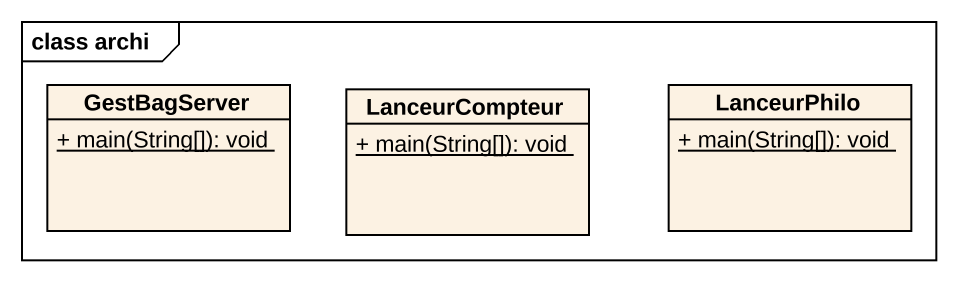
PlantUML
@startuml
mainframe class archi
hide circle
hide empty members
skinparam classAttributeIconSize 0
class GestBagServer {
  {static} + main(String[]): void
}
class LanceurCompteur {
  {static} + main(String[]): void
}
class LanceurPhilo {
  {static} + main(String[]): void
}
@enduml
